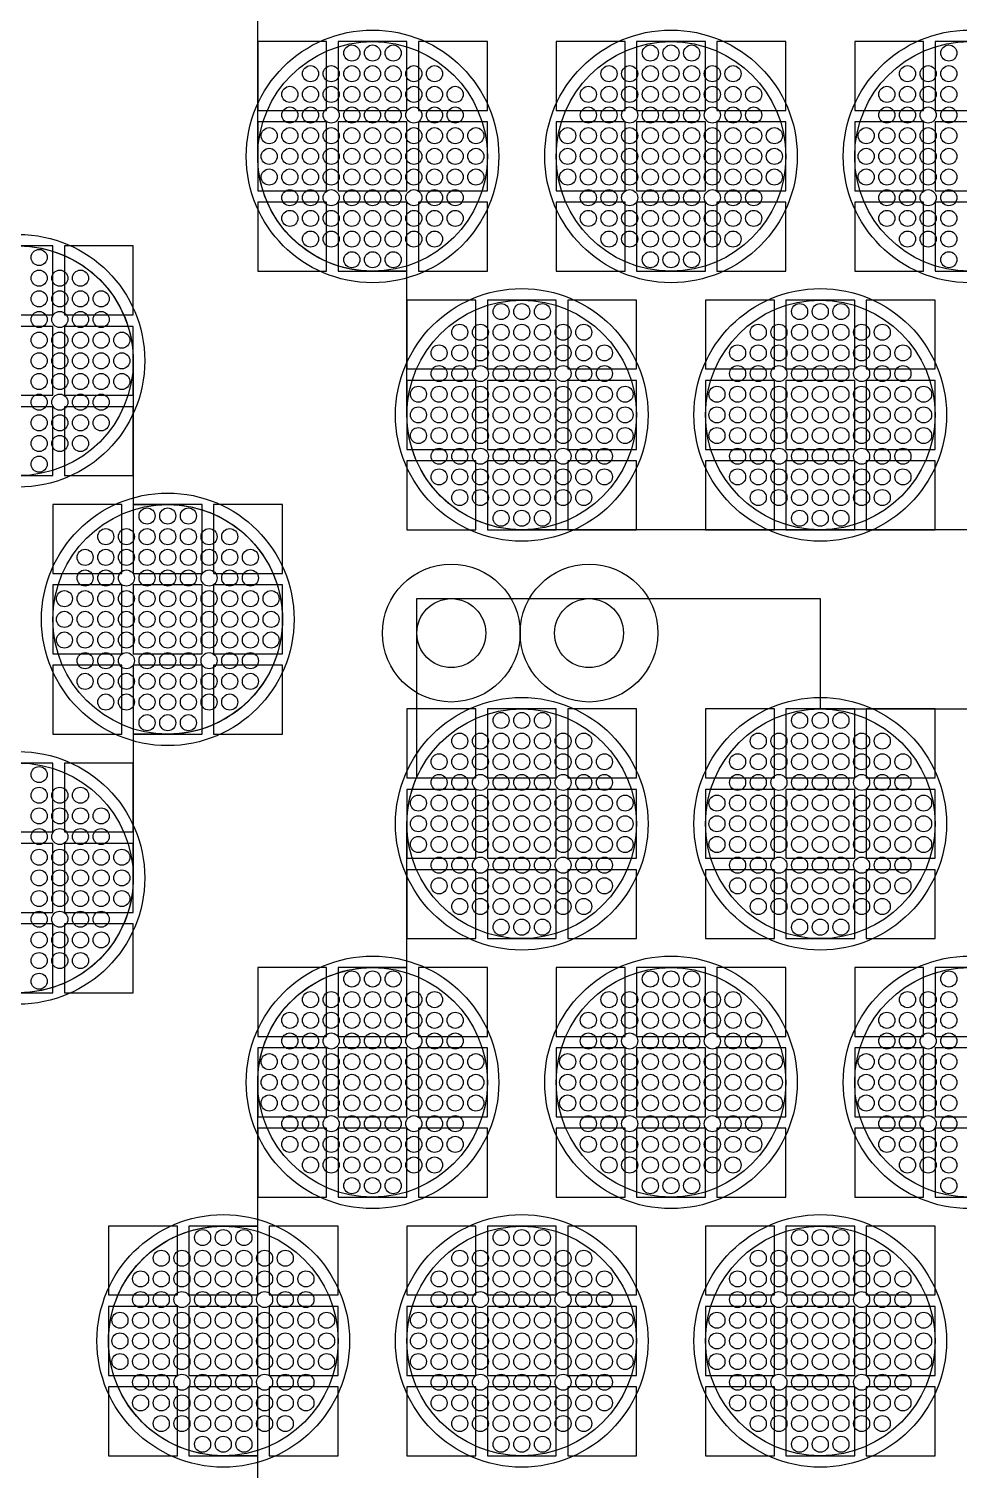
# Model space of a CAD drawing. Extents: x -49 to 54, y -38 to 38.
# Drawn here: x 21.04 to 25.09, y -30.41 to -24.13 of the extents above; entities that cross this region are included whole.
import ezdxf

# ---------------------------------------------------------------- set-up
doc = ezdxf.new("R2010")
doc.units = 0
for name, color, linetype in [('ADHESIVE_VIA_OPENINGS', 30, 'CONTINUOUS'), ('BACK_LAYER', 5, 'CONTINUOUS'), ('COND_LAYER_LOWER_ELECTRODE', 6, 'CONTINUOUS'), ('CONDUCTIVE_LAYER_BACK_LAYER', 2, 'CONTINUOUS'), ('EMITTER', 3, 'CONTINUOUS'), ('LOWER_ELECTRODE', 1, 'CONTINUOUS'), ('SUBSTRATE_VIA', 4, 'CONTINUOUS')]:
    doc.layers.add(name, color=color, linetype=linetype)

msp = doc.modelspace()

# ---------------------------------------------------------------- linework, layer by layer
at = {"layer": 'ADHESIVE_VIA_OPENINGS'}
for centre in [(22.8814, -26.7657), (23.4814, -26.7657)]:
    msp.add_circle(centre, 0.3, dxfattribs=at)
at = {"layer": 'BACK_LAYER'}
for points in [[(22.0384, -24.4898), (22.3384, -24.4898), (22.3384, -24.1898), (22.0384, -24.1898)], [(22.3884, -24.4898), (22.6884, -24.4898), (22.6884, -24.1898), (22.3884, -24.1898)], [(22.7384, -24.4898), (23.0384, -24.4898), (23.0384, -24.1898), (22.7384, -24.1898)], [(23.3384, -24.4898), (23.6384, -24.4898), (23.6384, -24.1898), (23.3384, -24.1898)], [(23.6884, -24.4898), (23.9884, -24.4898), (23.9884, -24.1898), (23.6884, -24.1898)], [(24.0384, -24.4898), (24.3384, -24.4898), (24.3384, -24.1898), (24.0384, -24.1898)], [(24.6384, -24.4898), (24.9384, -24.4898), (24.9384, -24.1898), (24.6384, -24.1898)], [(24.9884, -24.4898), (25.2884, -24.4898), (25.2884, -24.1898), (24.9884, -24.1898)], [(22.0384, -24.8398), (22.3384, -24.8398), (22.3384, -24.5398), (22.0384, -24.5398)], [(22.3884, -24.8398), (22.6884, -24.8398), (22.6884, -24.5398), (22.3884, -24.5398)], [(22.7384, -24.8398), (23.0384, -24.8398), (23.0384, -24.5398), (22.7384, -24.5398)], [(23.3384, -24.8398), (23.6384, -24.8398), (23.6384, -24.5398), (23.3384, -24.5398)], [(23.6884, -24.8398), (23.9884, -24.8398), (23.9884, -24.5398), (23.6884, -24.5398)], [(24.0384, -24.8398), (24.3384, -24.8398), (24.3384, -24.5398), (24.0384, -24.5398)], [(24.6384, -24.8398), (24.9384, -24.8398), (24.9384, -24.5398), (24.6384, -24.5398)], [(24.9884, -24.8398), (25.2884, -24.8398), (25.2884, -24.5398), (24.9884, -24.5398)], [(22.0384, -25.1898), (22.3384, -25.1898), (22.3384, -24.8898), (22.0384, -24.8898)], [(22.3884, -25.1898), (22.6884, -25.1898), (22.6884, -24.8898), (22.3884, -24.8898)], [(22.7384, -25.1898), (23.0384, -25.1898), (23.0384, -24.8898), (22.7384, -24.8898)], [(23.3384, -25.1898), (23.6384, -25.1898), (23.6384, -24.8898), (23.3384, -24.8898)], [(23.6884, -25.1898), (23.9884, -25.1898), (23.9884, -24.8898), (23.6884, -24.8898)], [(24.0384, -25.1898), (24.3384, -25.1898), (24.3384, -24.8898), (24.0384, -24.8898)], [(24.6384, -25.1898), (24.9384, -25.1898), (24.9384, -24.8898), (24.6384, -24.8898)], [(24.9884, -25.1898), (25.2884, -25.1898), (25.2884, -24.8898), (24.9884, -24.8898)], [(20.8465, -25.38), (21.1465, -25.38), (21.1465, -25.08), (20.8465, -25.08)], [(21.1965, -25.38), (21.4965, -25.38), (21.4965, -25.08), (21.1965, -25.08)], [(22.6884, -25.6156), (22.9884, -25.6156), (22.9884, -25.3156), (22.6884, -25.3156)], [(23.0384, -25.6156), (23.3384, -25.6156), (23.3384, -25.3156), (23.0384, -25.3156)], [(23.3884, -25.6156), (23.6884, -25.6156), (23.6884, -25.3156), (23.3884, -25.3156)], [(23.9884, -25.6156), (24.2884, -25.6156), (24.2884, -25.3156), (23.9884, -25.3156)], [(24.3384, -25.6156), (24.6384, -25.6156), (24.6384, -25.3156), (24.3384, -25.3156)], [(24.6884, -25.6156), (24.9884, -25.6156), (24.9884, -25.3156), (24.6884, -25.3156)], [(20.8465, -25.73), (21.1465, -25.73), (21.1465, -25.43), (20.8465, -25.43)], [(21.1965, -25.73), (21.4965, -25.73), (21.4965, -25.43), (21.1965, -25.43)], [(22.6884, -25.9656), (22.9884, -25.9656), (22.9884, -25.6656), (22.6884, -25.6656)], [(23.0384, -25.9656), (23.3384, -25.9656), (23.3384, -25.6656), (23.0384, -25.6656)], [(23.3884, -25.9656), (23.6884, -25.9656), (23.6884, -25.6656), (23.3884, -25.6656)], [(23.9884, -25.9656), (24.2884, -25.9656), (24.2884, -25.6656), (23.9884, -25.6656)], [(24.3384, -25.9656), (24.6384, -25.9656), (24.6384, -25.6656), (24.3384, -25.6656)], [(24.6884, -25.9656), (24.9884, -25.9656), (24.9884, -25.6656), (24.6884, -25.6656)], [(20.8465, -26.08), (21.1465, -26.08), (21.1465, -25.78), (20.8465, -25.78)], [(21.1965, -26.08), (21.4965, -26.08), (21.4965, -25.78), (21.1965, -25.78)], [(22.6884, -26.3156), (22.9884, -26.3156), (22.9884, -26.0156), (22.6884, -26.0156)], [(23.0384, -26.3156), (23.3384, -26.3156), (23.3384, -26.0156), (23.0384, -26.0156)], [(23.3884, -26.3156), (23.6884, -26.3156), (23.6884, -26.0156), (23.3884, -26.0156)], [(23.9884, -26.3156), (24.2884, -26.3156), (24.2884, -26.0156), (23.9884, -26.0156)], [(24.3384, -26.3156), (24.6384, -26.3156), (24.6384, -26.0156), (24.3384, -26.0156)], [(24.6884, -26.3156), (24.9884, -26.3156), (24.9884, -26.0156), (24.6884, -26.0156)], [(21.1465, -26.5058), (21.4465, -26.5058), (21.4465, -26.2058), (21.1465, -26.2058)], [(21.4965, -26.5058), (21.7965, -26.5058), (21.7965, -26.2058), (21.4965, -26.2058)], [(21.8465, -26.5058), (22.1465, -26.5058), (22.1465, -26.2058), (21.8465, -26.2058)], [(21.1465, -26.8558), (21.4465, -26.8558), (21.4465, -26.5558), (21.1465, -26.5558)], [(21.4965, -26.8558), (21.7965, -26.8558), (21.7965, -26.5558), (21.4965, -26.5558)], [(21.8465, -26.8558), (22.1465, -26.8558), (22.1465, -26.5558), (21.8465, -26.5558)], [(21.1465, -27.2058), (21.4465, -27.2058), (21.4465, -26.9058), (21.1465, -26.9058)], [(21.4965, -27.2058), (21.7965, -27.2058), (21.7965, -26.9058), (21.4965, -26.9058)], [(21.8465, -27.2058), (22.1465, -27.2058), (22.1465, -26.9058), (21.8465, -26.9058)], [(22.6884, -27.396), (22.9884, -27.396), (22.9884, -27.096), (22.6884, -27.096)], [(23.0384, -27.396), (23.3384, -27.396), (23.3384, -27.096), (23.0384, -27.096)], [(23.3884, -27.396), (23.6884, -27.396), (23.6884, -27.096), (23.3884, -27.096)], [(23.9884, -27.396), (24.2884, -27.396), (24.2884, -27.096), (23.9884, -27.096)], [(24.3384, -27.396), (24.6384, -27.396), (24.6384, -27.096), (24.3384, -27.096)], [(24.6884, -27.396), (24.9884, -27.396), (24.9884, -27.096), (24.6884, -27.096)], [(20.8465, -27.6316), (21.1465, -27.6316), (21.1465, -27.3316), (20.8465, -27.3316)], [(21.1965, -27.6316), (21.4965, -27.6316), (21.4965, -27.3316), (21.1965, -27.3316)], [(22.6884, -27.746), (22.9884, -27.746), (22.9884, -27.446), (22.6884, -27.446)], [(23.0384, -27.746), (23.3384, -27.746), (23.3384, -27.446), (23.0384, -27.446)], [(23.3884, -27.746), (23.6884, -27.746), (23.6884, -27.446), (23.3884, -27.446)], [(23.9884, -27.746), (24.2884, -27.746), (24.2884, -27.446), (23.9884, -27.446)], [(24.3384, -27.746), (24.6384, -27.746), (24.6384, -27.446), (24.3384, -27.446)], [(24.6884, -27.746), (24.9884, -27.746), (24.9884, -27.446), (24.6884, -27.446)], [(20.8465, -27.9816), (21.1465, -27.9816), (21.1465, -27.6816), (20.8465, -27.6816)], [(21.1965, -27.9816), (21.4965, -27.9816), (21.4965, -27.6816), (21.1965, -27.6816)], [(22.6884, -28.096), (22.9884, -28.096), (22.9884, -27.796), (22.6884, -27.796)], [(23.0384, -28.096), (23.3384, -28.096), (23.3384, -27.796), (23.0384, -27.796)], [(23.3884, -28.096), (23.6884, -28.096), (23.6884, -27.796), (23.3884, -27.796)], [(23.9884, -28.096), (24.2884, -28.096), (24.2884, -27.796), (23.9884, -27.796)], [(24.3384, -28.096), (24.6384, -28.096), (24.6384, -27.796), (24.3384, -27.796)], [(24.6884, -28.096), (24.9884, -28.096), (24.9884, -27.796), (24.6884, -27.796)], [(20.8465, -28.3316), (21.1465, -28.3316), (21.1465, -28.0316), (20.8465, -28.0316)], [(21.1965, -28.3316), (21.4965, -28.3316), (21.4965, -28.0316), (21.1965, -28.0316)], [(22.0384, -28.5218), (22.3384, -28.5218), (22.3384, -28.2218), (22.0384, -28.2218)], [(22.3884, -28.5218), (22.6884, -28.5218), (22.6884, -28.2218), (22.3884, -28.2218)], [(22.7384, -28.5218), (23.0384, -28.5218), (23.0384, -28.2218), (22.7384, -28.2218)], [(23.3384, -28.5218), (23.6384, -28.5218), (23.6384, -28.2218), (23.3384, -28.2218)], [(23.6884, -28.5218), (23.9884, -28.5218), (23.9884, -28.2218), (23.6884, -28.2218)], [(24.0384, -28.5218), (24.3384, -28.5218), (24.3384, -28.2218), (24.0384, -28.2218)], [(24.6384, -28.5218), (24.9384, -28.5218), (24.9384, -28.2218), (24.6384, -28.2218)], [(24.9884, -28.5218), (25.2884, -28.5218), (25.2884, -28.2218), (24.9884, -28.2218)], [(22.0384, -28.8718), (22.3384, -28.8718), (22.3384, -28.5718), (22.0384, -28.5718)], [(22.3884, -28.8718), (22.6884, -28.8718), (22.6884, -28.5718), (22.3884, -28.5718)], [(22.7384, -28.8718), (23.0384, -28.8718), (23.0384, -28.5718), (22.7384, -28.5718)], [(23.3384, -28.8718), (23.6384, -28.8718), (23.6384, -28.5718), (23.3384, -28.5718)], [(23.6884, -28.8718), (23.9884, -28.8718), (23.9884, -28.5718), (23.6884, -28.5718)], [(24.0384, -28.8718), (24.3384, -28.8718), (24.3384, -28.5718), (24.0384, -28.5718)], [(24.6384, -28.8718), (24.9384, -28.8718), (24.9384, -28.5718), (24.6384, -28.5718)], [(24.9884, -28.8718), (25.2884, -28.8718), (25.2884, -28.5718), (24.9884, -28.5718)], [(22.0384, -29.2218), (22.3384, -29.2218), (22.3384, -28.9218), (22.0384, -28.9218)], [(22.3884, -29.2218), (22.6884, -29.2218), (22.6884, -28.9218), (22.3884, -28.9218)], [(22.7384, -29.2218), (23.0384, -29.2218), (23.0384, -28.9218), (22.7384, -28.9218)], [(23.3384, -29.2218), (23.6384, -29.2218), (23.6384, -28.9218), (23.3384, -28.9218)], [(23.6884, -29.2218), (23.9884, -29.2218), (23.9884, -28.9218), (23.6884, -28.9218)], [(24.0384, -29.2218), (24.3384, -29.2218), (24.3384, -28.9218), (24.0384, -28.9218)], [(24.6384, -29.2218), (24.9384, -29.2218), (24.9384, -28.9218), (24.6384, -28.9218)], [(24.9884, -29.2218), (25.2884, -29.2218), (25.2884, -28.9218), (24.9884, -28.9218)], [(21.3884, -29.6477), (21.6884, -29.6477), (21.6884, -29.3477), (21.3884, -29.3477)], [(21.7384, -29.6477), (22.0384, -29.6477), (22.0384, -29.3477), (21.7384, -29.3477)], [(22.0884, -29.6477), (22.3884, -29.6477), (22.3884, -29.3477), (22.0884, -29.3477)], [(22.6884, -29.6477), (22.9884, -29.6477), (22.9884, -29.3477), (22.6884, -29.3477)], [(23.0384, -29.6477), (23.3384, -29.6477), (23.3384, -29.3477), (23.0384, -29.3477)], [(23.3884, -29.6477), (23.6884, -29.6477), (23.6884, -29.3477), (23.3884, -29.3477)], [(23.9884, -29.6477), (24.2884, -29.6477), (24.2884, -29.3477), (23.9884, -29.3477)], [(24.3384, -29.6477), (24.6384, -29.6477), (24.6384, -29.3477), (24.3384, -29.3477)], [(24.6884, -29.6477), (24.9884, -29.6477), (24.9884, -29.3477), (24.6884, -29.3477)], [(21.3884, -29.9977), (21.6884, -29.9977), (21.6884, -29.6977), (21.3884, -29.6977)], [(21.7384, -29.9977), (22.0384, -29.9977), (22.0384, -29.6977), (21.7384, -29.6977)], [(22.0884, -29.9977), (22.3884, -29.9977), (22.3884, -29.6977), (22.0884, -29.6977)], [(22.6884, -29.9977), (22.9884, -29.9977), (22.9884, -29.6977), (22.6884, -29.6977)], [(23.0384, -29.9977), (23.3384, -29.9977), (23.3384, -29.6977), (23.0384, -29.6977)], [(23.3884, -29.9977), (23.6884, -29.9977), (23.6884, -29.6977), (23.3884, -29.6977)], [(23.9884, -29.9977), (24.2884, -29.9977), (24.2884, -29.6977), (23.9884, -29.6977)], [(24.3384, -29.9977), (24.6384, -29.9977), (24.6384, -29.6977), (24.3384, -29.6977)], [(24.6884, -29.9977), (24.9884, -29.9977), (24.9884, -29.6977), (24.6884, -29.6977)], [(21.3884, -30.3477), (21.6884, -30.3477), (21.6884, -30.0477), (21.3884, -30.0477)], [(21.7384, -30.3477), (22.0384, -30.3477), (22.0384, -30.0477), (21.7384, -30.0477)], [(22.0884, -30.3477), (22.3884, -30.3477), (22.3884, -30.0477), (22.0884, -30.0477)], [(22.6884, -30.3477), (22.9884, -30.3477), (22.9884, -30.0477), (22.6884, -30.0477)], [(23.0384, -30.3477), (23.3384, -30.3477), (23.3384, -30.0477), (23.0384, -30.0477)], [(23.3884, -30.3477), (23.6884, -30.3477), (23.6884, -30.0477), (23.3884, -30.0477)], [(23.9884, -30.3477), (24.2884, -30.3477), (24.2884, -30.0477), (23.9884, -30.0477)], [(24.3384, -30.3477), (24.6384, -30.3477), (24.6384, -30.0477), (24.3384, -30.0477)], [(24.6884, -30.3477), (24.9884, -30.3477), (24.9884, -30.0477), (24.6884, -30.0477)]]:
    msp.add_lwpolyline(points, close=True, dxfattribs=at)
at = {"layer": 'COND_LAYER_LOWER_ELECTRODE'}
for centre in [(22.5384, -24.6898), (23.8384, -24.6898), (25.1384, -24.6898), (20.9965, -25.58), (23.1884, -25.8156), (24.4884, -25.8156), (21.6465, -26.7058), (23.1884, -27.596), (24.4884, -27.596), (20.9965, -27.8316), (22.5384, -28.7218), (23.8384, -28.7218), (25.1384, -28.7218), (21.8884, -29.8477), (23.1884, -29.8477), (24.4884, -29.8477)]:
    msp.add_circle(centre, 0.55, dxfattribs=at)
at = {"layer": 'CONDUCTIVE_LAYER_BACK_LAYER'}
for points in [[(25.7983, -26.3155), (23.1784, -26.3155), (23.1586, -26.3147), (23.1387, -26.3131), (23.119, -26.3108), (23.0994, -26.3076), (23.0799, -26.3037), (23.0606, -26.299), (23.0414, -26.2935), (23.0226, -26.2873), (23.0039, -26.2803), (22.9856, -26.2726), (22.9676, -26.2642), (22.9499, -26.2551), (22.9326, -26.2453), (22.9158, -26.2348), (22.8993, -26.2236), (22.8833, -26.2118), (22.8678, -26.1993), (22.8528, -26.1863), (22.8383, -26.1727), (22.8244, -26.1585), (22.8111, -26.1437), (22.7983, -26.1285), (22.7862, -26.1127), (22.7747, -26.0965), (22.7639, -26.0798), (22.7537, -26.0627), (22.7442, -26.0453), (22.7354, -26.0274), (22.7274, -26.0092), (22.72, -25.9908), (22.7135, -25.972), (22.7076, -25.953), (22.7025, -25.9338), (22.6982, -25.9144), (22.6947, -25.8948), (22.6919, -25.8751), (22.6899, -25.8553), (22.6888, -25.8355), (22.6884, -25.8156), (22.6884, -25.1897), (22.5284, -25.1897), (22.5086, -25.1889), (22.4887, -25.1873), (22.469, -25.1849), (22.4494, -25.1818), (22.4299, -25.1779), (22.4106, -25.1732), (22.3914, -25.1677), (22.3726, -25.1615), (22.3539, -25.1545), (22.3356, -25.1468), (22.3176, -25.1384), (22.2999, -25.1293), (22.2826, -25.1194), (22.2658, -25.1089), (22.2493, -25.0978), (22.2333, -25.0859), (22.2178, -25.0735), (22.2028, -25.0605), (22.1883, -25.0468), (22.1744, -25.0326), (22.1611, -25.0179), (22.1483, -25.0026), (22.1362, -24.9869), (22.1247, -24.9706), (22.1139, -24.954), (22.1037, -24.9369), (22.0942, -24.9194), (22.0854, -24.9016), (22.0774, -24.8834), (22.07, -24.8649), (22.0635, -24.8462), (22.0576, -24.8272), (22.0525, -24.8079), (22.0482, -24.7885), (22.0447, -24.769), (22.0419, -24.7493), (22.0399, -24.7295), (22.0388, -24.7096), (22.0384, -24.6898), (22.0384, -24.0638)], [(21.0263, -25.0809), (21.0461, -25.0824), (21.0659, -25.0848), (21.0855, -25.0879), (21.105, -25.0919), (21.1243, -25.0966), (21.1434, -25.102), (21.1623, -25.1083), (21.1809, -25.1152), (21.1993, -25.1229), (21.2173, -25.1313), (21.2349, -25.1405), (21.2522, -25.1503), (21.2691, -25.1608), (21.2856, -25.172), (21.3015, -25.1838), (21.3171, -25.1962), (21.3321, -25.2093), (21.3465, -25.2229), (21.3604, -25.2371), (21.3738, -25.2519), (21.3865, -25.2671), (21.3987, -25.2829), (21.4102, -25.2991), (21.421, -25.3158), (21.4312, -25.3328), (21.4406, -25.3503), (21.4494, -25.3682), (21.4575, -25.3863), (21.4648, -25.4048), (21.4714, -25.4236), (21.4773, -25.4426), (21.4823, -25.4618), (21.4867, -25.4812), (21.4902, -25.5008), (21.493, -25.5205), (21.4949, -25.5402), (21.4961, -25.5601), (21.4965, -25.58), (21.4965, -26.2059), (21.6564, -26.2059), (21.6763, -26.2067), (21.6961, -26.2083), (21.7159, -26.2106), (21.7355, -26.2138), (21.755, -26.2177), (21.7743, -26.2224), (21.7934, -26.2279), (21.8123, -26.2341), (21.8309, -26.2411), (21.8493, -26.2488), (21.8673, -26.2572), (21.8849, -26.2663), (21.9022, -26.2761), (21.9191, -26.2866), (21.9356, -26.2978), (21.9515, -26.3096), (21.9671, -26.3221), (21.9821, -26.3351), (21.9965, -26.3487), (22.0104, -26.3629), (22.0238, -26.3777), (22.0365, -26.3929), (22.0487, -26.4087), (22.0602, -26.4249), (22.071, -26.4416), (22.0812, -26.4587), (22.0906, -26.4761), (22.0994, -26.494), (22.1075, -26.5122), (22.1148, -26.5306), (22.1214, -26.5494), (22.1273, -26.5684), (22.1323, -26.5876), (22.1367, -26.607), (22.1402, -26.6266), (22.143, -26.6463), (22.1449, -26.6661), (22.1461, -26.6859), (22.1465, -26.7058), (22.1461, -26.7257), (22.1449, -26.7455), (22.143, -26.7653), (22.1402, -26.785), (22.1367, -26.8046), (22.1323, -26.824), (22.1273, -26.8432), (22.1214, -26.8622), (22.1148, -26.881), (22.1075, -26.8994), (22.0994, -26.9176), (22.0906, -26.9354), (22.0812, -26.9529), (22.071, -26.97), (22.0602, -26.9867), (22.0487, -27.0029), (22.0365, -27.0187), (22.0238, -27.0339), (22.0104, -27.0486), (21.9965, -27.0628), (21.9821, -27.0765), (21.9671, -27.0895), (21.9515, -27.102), (21.9356, -27.1138), (21.9191, -27.125), (21.9022, -27.1355), (21.8849, -27.1453), (21.8673, -27.1544), (21.8493, -27.1628), (21.8309, -27.1705), (21.8123, -27.1775), (21.7934, -27.1837), (21.7743, -27.1892), (21.755, -27.1939), (21.7355, -27.1978), (21.7159, -27.201), (21.6961, -27.2033), (21.6763, -27.2049), (21.6564, -27.2057), (21.4965, -27.2057), (21.4965, -27.8316), (21.4961, -27.8515), (21.4949, -27.8714), (21.493, -27.8911), (21.4902, -27.9108), (21.4867, -27.9304), (21.4823, -27.9498), (21.4773, -27.969), (21.4714, -27.988), (21.4648, -28.0068), (21.4575, -28.0253), (21.4494, -28.0434), (21.4406, -28.0613), (21.4312, -28.0788), (21.421, -28.0958), (21.4102, -28.1125), (21.3987, -28.1287), (21.3865, -28.1445), (21.3738, -28.1597), (21.3604, -28.1745), (21.3465, -28.1887), (21.3321, -28.2023), (21.3171, -28.2154), (21.3015, -28.2278), (21.2856, -28.2396), (21.2691, -28.2508), (21.2522, -28.2613), (21.2349, -28.2711), (21.2173, -28.2802), (21.1993, -28.2887), (21.1809, -28.2964), (21.1623, -28.3033), (21.1434, -28.3096), (21.1243, -28.315), (21.105, -28.3197), (21.0855, -28.3236), (21.0659, -28.3268), (21.0461, -28.3292), (21.0263, -28.3307)], [(22.0384, -30.9735), (22.0384, -30.3476), (21.8784, -30.3476), (21.8586, -30.3468), (21.8387, -30.3452), (21.819, -30.3428), (21.7994, -30.3397), (21.7799, -30.3357), (21.7606, -30.331), (21.7414, -30.3256), (21.7226, -30.3194), (21.7039, -30.3124), (21.6856, -30.3047), (21.6676, -30.2963), (21.6499, -30.2871), (21.6326, -30.2773), (21.6158, -30.2668), (21.5993, -30.2556), (21.5833, -30.2438), (21.5678, -30.2314), (21.5528, -30.2183), (21.5383, -30.2047), (21.5244, -30.1905), (21.5111, -30.1758), (21.4983, -30.1605), (21.4862, -30.1448), (21.4747, -30.1285), (21.4639, -30.1119), (21.4537, -30.0948), (21.4442, -30.0773), (21.4354, -30.0595), (21.4274, -30.0413), (21.42, -30.0228), (21.4135, -30.0041), (21.4076, -29.985), (21.4025, -29.9658), (21.3982, -29.9464), (21.3947, -29.9269), (21.3919, -29.9072), (21.3899, -29.8874), (21.3888, -29.8675), (21.3884, -29.8477), (21.3888, -29.8278), (21.3899, -29.8079), (21.3919, -29.7881), (21.3947, -29.7685), (21.3982, -29.7489), (21.4025, -29.7295), (21.4076, -29.7103), (21.4135, -29.6913), (21.42, -29.6725), (21.4274, -29.654), (21.4354, -29.6358), (21.4442, -29.618), (21.4537, -29.6005), (21.4639, -29.5834), (21.4747, -29.5668), (21.4862, -29.5506), (21.4983, -29.5348), (21.5111, -29.5195), (21.5244, -29.5048), (21.5383, -29.4906), (21.5528, -29.477), (21.5678, -29.4639), (21.5833, -29.4515), (21.5993, -29.4397), (21.6158, -29.4285), (21.6326, -29.418), (21.6499, -29.4082), (21.6676, -29.399), (21.6856, -29.3906), (21.7039, -29.3829), (21.7226, -29.3759), (21.7414, -29.3697), (21.7606, -29.3643), (21.7799, -29.3596), (21.7994, -29.3556), (21.819, -29.3525), (21.8387, -29.3501), (21.8586, -29.3485), (21.8784, -29.3478), (22.0384, -29.3478), (22.0384, -28.7218), (22.0388, -28.7019), (22.0399, -28.6821), (22.0419, -28.6623), (22.0447, -28.6426), (22.0482, -28.6231), (22.0525, -28.6036), (22.0576, -28.5844), (22.0635, -28.5654), (22.07, -28.5467), (22.0774, -28.5282), (22.0854, -28.51), (22.0942, -28.4922), (22.1037, -28.4747), (22.1139, -28.4576), (22.1247, -28.4409), (22.1362, -28.4247), (22.1483, -28.409), (22.1611, -28.3937), (22.1744, -28.379), (22.1883, -28.3648), (22.2028, -28.3511), (22.2178, -28.3381), (22.2333, -28.3257), (22.2493, -28.3138), (22.2658, -28.3027), (22.2826, -28.2922), (22.2999, -28.2823), (22.3176, -28.2732), (22.3356, -28.2648), (22.3539, -28.2571), (22.3726, -28.2501), (22.3914, -28.2439), (22.4106, -28.2384), (22.4299, -28.2337), (22.4494, -28.2298), (22.469, -28.2267), (22.4887, -28.2243), (22.5086, -28.2227), (22.5284, -28.2219), (22.6884, -28.2219), (22.6884, -27.596), (22.6888, -27.5761), (22.6899, -27.5563), (22.6919, -27.5365), (22.6947, -27.5168), (22.6982, -27.4972), (22.7025, -27.4778), (22.7076, -27.4586), (22.7135, -27.4396), (22.72, -27.4208), (22.7274, -27.4024), (22.7314, -27.3932), (22.7314, -26.6157), (24.4884, -26.6157), (24.4884, -27.0961), (25.7983, -27.0961)]]:
    msp.add_lwpolyline(points, dxfattribs=at)
at = {"layer": 'EMITTER'}
for centre in [(22.5384, -24.6898), (23.8384, -24.6898), (25.1384, -24.6898), (20.9965, -25.58), (23.1884, -25.8156), (24.4884, -25.8156), (21.6465, -26.7058), (23.1884, -27.596), (24.4884, -27.596), (20.9965, -27.8316), (22.5384, -28.7218), (23.8384, -28.7218), (25.1384, -28.7218), (21.8884, -29.8477), (23.1884, -29.8477), (24.4884, -29.8477)]:
    msp.add_circle(centre, 0.5, dxfattribs=at)
at = {"layer": 'LOWER_ELECTRODE'}
for centre in [(22.4484, -24.2398), (22.5384, -24.2398), (22.6284, -24.2398), (23.7484, -24.2398), (23.8384, -24.2398), (23.9284, -24.2398), (25.0484, -24.2398), (22.2684, -24.3298), (22.3584, -24.3298), (22.4484, -24.3298), (22.5384, -24.3298), (22.6284, -24.3298), (22.7184, -24.3298), (22.8084, -24.3298), (23.5684, -24.3298), (23.6584, -24.3298), (23.7484, -24.3298), (23.8384, -24.3298), (23.9284, -24.3298), (24.0184, -24.3298), (24.1084, -24.3298), (24.8684, -24.3298), (24.9584, -24.3298), (25.0484, -24.3298), (22.1784, -24.4198), (22.2684, -24.4198), (22.3584, -24.4198), (22.4484, -24.4198), (22.5384, -24.4198), (22.6284, -24.4198), (22.7184, -24.4198), (22.8084, -24.4198), (22.8984, -24.4198), (23.4784, -24.4198), (23.5684, -24.4198), (23.6584, -24.4198), (23.7484, -24.4198), (23.8384, -24.4198), (23.9284, -24.4198), (24.0184, -24.4198), (24.1084, -24.4198), (24.1984, -24.4198), (24.7784, -24.4198), (24.8684, -24.4198), (24.9584, -24.4198), (25.0484, -24.4198), (22.1784, -24.5098), (22.2684, -24.5098), (22.3584, -24.5098), (22.4484, -24.5098), (22.5384, -24.5098), (22.6284, -24.5098), (22.7184, -24.5098), (22.8084, -24.5098), (22.8984, -24.5098), (23.4784, -24.5098), (23.5684, -24.5098), (23.6584, -24.5098), (23.7484, -24.5098), (23.8384, -24.5098), (23.9284, -24.5098), (24.0184, -24.5098), (24.1084, -24.5098), (24.1984, -24.5098), (24.7784, -24.5098), (24.8684, -24.5098), (24.9584, -24.5098), (25.0484, -24.5098), (22.0884, -24.5998), (22.1784, -24.5998), (22.2684, -24.5998), (22.3584, -24.5998), (22.4484, -24.5998), (22.5384, -24.5998), (22.6284, -24.5998), (22.7184, -24.5998), (22.8084, -24.5998), (22.8984, -24.5998), (22.9884, -24.5998), (23.3884, -24.5998), (23.4784, -24.5998), (23.5684, -24.5998), (23.6584, -24.5998), (23.7484, -24.5998), (23.8384, -24.5998), (23.9284, -24.5998), (24.0184, -24.5998), (24.1084, -24.5998), (24.1984, -24.5998), (24.2884, -24.5998), (24.6884, -24.5998), (24.7784, -24.5998), (24.8684, -24.5998), (24.9584, -24.5998), (25.0484, -24.5998), (22.0884, -24.6898), (22.1784, -24.6898), (22.2684, -24.6898), (22.3584, -24.6898), (22.4484, -24.6898), (22.5384, -24.6898), (22.6284, -24.6898), (22.7184, -24.6898), (22.8084, -24.6898), (22.8984, -24.6898), (22.9884, -24.6898), (23.3884, -24.6898), (23.4784, -24.6898), (23.5684, -24.6898), (23.6584, -24.6898), (23.7484, -24.6898), (23.8384, -24.6898), (23.9284, -24.6898), (24.0184, -24.6898), (24.1084, -24.6898), (24.1984, -24.6898), (24.2884, -24.6898), (24.6884, -24.6898), (24.7784, -24.6898), (24.8684, -24.6898), (24.9584, -24.6898), (25.0484, -24.6898), (22.0884, -24.7798), (22.1784, -24.7798), (22.2684, -24.7798), (22.3584, -24.7798), (22.4484, -24.7798), (22.5384, -24.7798), (22.6284, -24.7798), (22.7184, -24.7798), (22.8084, -24.7798), (22.8984, -24.7798), (22.9884, -24.7798), (23.3884, -24.7798), (23.4784, -24.7798), (23.5684, -24.7798), (23.6584, -24.7798), (23.7484, -24.7798), (23.8384, -24.7798), (23.9284, -24.7798), (24.0184, -24.7798), (24.1084, -24.7798), (24.1984, -24.7798), (24.2884, -24.7798), (24.6884, -24.7798), (24.7784, -24.7798), (24.8684, -24.7798), (24.9584, -24.7798), (25.0484, -24.7798), (22.1784, -24.8698), (22.2684, -24.8698), (22.3584, -24.8698), (22.4484, -24.8698), (22.5384, -24.8698), (22.6284, -24.8698), (22.7184, -24.8698), (22.8084, -24.8698), (22.8984, -24.8698), (23.4784, -24.8698), (23.5684, -24.8698), (23.6584, -24.8698), (23.7484, -24.8698), (23.8384, -24.8698), (23.9284, -24.8698), (24.0184, -24.8698), (24.1084, -24.8698), (24.1984, -24.8698), (24.7784, -24.8698), (24.8684, -24.8698), (24.9584, -24.8698), (25.0484, -24.8698), (22.1784, -24.9598), (22.2684, -24.9598), (22.3584, -24.9598), (22.4484, -24.9598), (22.5384, -24.9598), (22.6284, -24.9598), (22.7184, -24.9598), (22.8084, -24.9598), (22.8984, -24.9598), (23.4784, -24.9598), (23.5684, -24.9598), (23.6584, -24.9598), (23.7484, -24.9598), (23.8384, -24.9598), (23.9284, -24.9598), (24.0184, -24.9598), (24.1084, -24.9598), (24.1984, -24.9598), (24.7784, -24.9598), (24.8684, -24.9598), (24.9584, -24.9598), (25.0484, -24.9598), (22.2684, -25.0498), (22.3584, -25.0498), (22.4484, -25.0498), (22.5384, -25.0498), (22.6284, -25.0498), (22.7184, -25.0498), (22.8084, -25.0498), (23.5684, -25.0498), (23.6584, -25.0498), (23.7484, -25.0498), (23.8384, -25.0498), (23.9284, -25.0498), (24.0184, -25.0498), (24.1084, -25.0498), (24.8684, -25.0498), (24.9584, -25.0498), (25.0484, -25.0498), (21.0865, -25.13), (22.4484, -25.1398), (22.5384, -25.1398), (22.6284, -25.1398), (23.7484, -25.1398), (23.8384, -25.1398), (23.9284, -25.1398), (25.0484, -25.1398), (21.0865, -25.22), (21.1765, -25.22), (21.2665, -25.22), (21.0865, -25.31), (21.1765, -25.31), (21.2665, -25.31), (21.3565, -25.31), (23.0984, -25.3656), (23.1884, -25.3656), (23.2784, -25.3656), (24.3984, -25.3656), (24.4884, -25.3656), (24.5784, -25.3656), (21.0865, -25.4), (21.1765, -25.4), (21.2665, -25.4), (21.3565, -25.4), (21.0865, -25.49), (21.1765, -25.49), (21.2665, -25.49), (21.3565, -25.49), (21.4465, -25.49), (22.9184, -25.4556), (23.0084, -25.4556), (23.0984, -25.4556), (23.1884, -25.4556), (23.2784, -25.4556), (23.3684, -25.4556), (23.4584, -25.4556), (24.2184, -25.4556), (24.3084, -25.4556), (24.3984, -25.4556), (24.4884, -25.4556), (24.5784, -25.4556), (24.6684, -25.4556), (24.7584, -25.4556), (22.8284, -25.5456), (22.9184, -25.5456), (23.0084, -25.5456), (23.0984, -25.5456), (23.1884, -25.5456), (23.2784, -25.5456), (23.3684, -25.5456), (23.4584, -25.5456), (23.5484, -25.5456), (24.1284, -25.5456), (24.2184, -25.5456), (24.3084, -25.5456), (24.3984, -25.5456), (24.4884, -25.5456), (24.5784, -25.5456), (24.6684, -25.5456), (24.7584, -25.5456), (24.8484, -25.5456), (21.0865, -25.58), (21.1765, -25.58), (21.2665, -25.58), (21.3565, -25.58), (21.4465, -25.58), (22.8284, -25.6356), (22.9184, -25.6356), (23.0084, -25.6356), (23.0984, -25.6356), (23.1884, -25.6356), (23.2784, -25.6356), (23.3684, -25.6356), (23.4584, -25.6356), (23.5484, -25.6356), (24.1284, -25.6356), (24.2184, -25.6356), (24.3084, -25.6356), (24.3984, -25.6356), (24.4884, -25.6356), (24.5784, -25.6356), (24.6684, -25.6356), (24.7584, -25.6356), (24.8484, -25.6356), (21.0865, -25.67), (21.1765, -25.67), (21.2665, -25.67), (21.3565, -25.67), (21.4465, -25.67), (21.0865, -25.76), (21.1765, -25.76), (21.2665, -25.76), (21.3565, -25.76), (22.7384, -25.7256), (22.8284, -25.7256), (22.9184, -25.7256), (23.0084, -25.7256), (23.0984, -25.7256), (23.1884, -25.7256), (23.2784, -25.7256), (23.3684, -25.7256), (23.4584, -25.7256), (23.5484, -25.7256), (23.6384, -25.7256), (24.0384, -25.7256), (24.1284, -25.7256), (24.2184, -25.7256), (24.3084, -25.7256), (24.3984, -25.7256), (24.4884, -25.7256), (24.5784, -25.7256), (24.6684, -25.7256), (24.7584, -25.7256), (24.8484, -25.7256), (24.9384, -25.7256), (22.7384, -25.8156), (22.8284, -25.8156), (22.9184, -25.8156), (23.0084, -25.8156), (23.0984, -25.8156), (23.1884, -25.8156), (23.2784, -25.8156), (23.3684, -25.8156), (23.4584, -25.8156), (23.5484, -25.8156), (23.6384, -25.8156), (24.0384, -25.8156), (24.1284, -25.8156), (24.2184, -25.8156), (24.3084, -25.8156), (24.3984, -25.8156), (24.4884, -25.8156), (24.5784, -25.8156), (24.6684, -25.8156), (24.7584, -25.8156), (24.8484, -25.8156), (24.9384, -25.8156), (21.0865, -25.85), (21.1765, -25.85), (21.2665, -25.85), (21.3565, -25.85), (21.0865, -25.94), (21.1765, -25.94), (21.2665, -25.94), (22.7384, -25.9056), (22.8284, -25.9056), (22.9184, -25.9056), (23.0084, -25.9056), (23.0984, -25.9056), (23.1884, -25.9056), (23.2784, -25.9056), (23.3684, -25.9056), (23.4584, -25.9056), (23.5484, -25.9056), (23.6384, -25.9056), (24.0384, -25.9056), (24.1284, -25.9056), (24.2184, -25.9056), (24.3084, -25.9056), (24.3984, -25.9056), (24.4884, -25.9056), (24.5784, -25.9056), (24.6684, -25.9056), (24.7584, -25.9056), (24.8484, -25.9056), (24.9384, -25.9056), (22.8284, -25.9956), (22.9184, -25.9956), (23.0084, -25.9956), (23.0984, -25.9956), (23.1884, -25.9956), (23.2784, -25.9956), (23.3684, -25.9956), (23.4584, -25.9956), (23.5484, -25.9956), (24.1284, -25.9956), (24.2184, -25.9956), (24.3084, -25.9956), (24.3984, -25.9956), (24.4884, -25.9956), (24.5784, -25.9956), (24.6684, -25.9956), (24.7584, -25.9956), (24.8484, -25.9956), (21.0865, -26.03), (22.8284, -26.0856), (22.9184, -26.0856), (23.0084, -26.0856), (23.0984, -26.0856), (23.1884, -26.0856), (23.2784, -26.0856), (23.3684, -26.0856), (23.4584, -26.0856), (23.5484, -26.0856), (24.1284, -26.0856), (24.2184, -26.0856), (24.3084, -26.0856), (24.3984, -26.0856), (24.4884, -26.0856), (24.5784, -26.0856), (24.6684, -26.0856), (24.7584, -26.0856), (24.8484, -26.0856), (22.9184, -26.1756), (23.0084, -26.1756), (23.0984, -26.1756), (23.1884, -26.1756), (23.2784, -26.1756), (23.3684, -26.1756), (23.4584, -26.1756), (24.2184, -26.1756), (24.3084, -26.1756), (24.3984, -26.1756), (24.4884, -26.1756), (24.5784, -26.1756), (24.6684, -26.1756), (24.7584, -26.1756), (21.5565, -26.2558), (21.6465, -26.2558), (21.7365, -26.2558), (23.0984, -26.2656), (23.1884, -26.2656), (23.2784, -26.2656), (24.3984, -26.2656), (24.4884, -26.2656), (24.5784, -26.2656), (21.3765, -26.3458), (21.4665, -26.3458), (21.5565, -26.3458), (21.6465, -26.3458), (21.7365, -26.3458), (21.8265, -26.3458), (21.9165, -26.3458), (21.2865, -26.4358), (21.3765, -26.4358), (21.4665, -26.4358), (21.5565, -26.4358), (21.6465, -26.4358), (21.7365, -26.4358), (21.8265, -26.4358), (21.9165, -26.4358), (22.0065, -26.4358), (21.2865, -26.5258), (21.3765, -26.5258), (21.4665, -26.5258), (21.5565, -26.5258), (21.6465, -26.5258), (21.7365, -26.5258), (21.8265, -26.5258), (21.9165, -26.5258), (22.0065, -26.5258), (21.1965, -26.6158), (21.2865, -26.6158), (21.3765, -26.6158), (21.4665, -26.6158), (21.5565, -26.6158), (21.6465, -26.6158), (21.7365, -26.6158), (21.8265, -26.6158), (21.9165, -26.6158), (22.0065, -26.6158), (22.0965, -26.6158), (21.1965, -26.7058), (21.2865, -26.7058), (21.3765, -26.7058), (21.4665, -26.7058), (21.5565, -26.7058), (21.6465, -26.7058), (21.7365, -26.7058), (21.8265, -26.7058), (21.9165, -26.7058), (22.0065, -26.7058), (22.0965, -26.7058), (21.1965, -26.7958), (21.2865, -26.7958), (21.3765, -26.7958), (21.4665, -26.7958), (21.5565, -26.7958), (21.6465, -26.7958), (21.7365, -26.7958), (21.8265, -26.7958), (21.9165, -26.7958), (22.0065, -26.7958), (22.0965, -26.7958), (21.2865, -26.8858), (21.3765, -26.8858), (21.4665, -26.8858), (21.5565, -26.8858), (21.6465, -26.8858), (21.7365, -26.8858), (21.8265, -26.8858), (21.9165, -26.8858), (22.0065, -26.8858), (21.2865, -26.9758), (21.3765, -26.9758), (21.4665, -26.9758), (21.5565, -26.9758), (21.6465, -26.9758), (21.7365, -26.9758), (21.8265, -26.9758), (21.9165, -26.9758), (22.0065, -26.9758), (21.3765, -27.0658), (21.4665, -27.0658), (21.5565, -27.0658), (21.6465, -27.0658), (21.7365, -27.0658), (21.8265, -27.0658), (21.9165, -27.0658), (23.0984, -27.146), (23.1884, -27.146), (23.2784, -27.146), (24.3984, -27.146), (24.4884, -27.146), (24.5784, -27.146), (21.5565, -27.1558), (21.6465, -27.1558), (21.7365, -27.1558), (22.9184, -27.236), (23.0084, -27.236), (23.0984, -27.236), (23.1884, -27.236), (23.2784, -27.236), (23.3684, -27.236), (23.4584, -27.236), (24.2184, -27.236), (24.3084, -27.236), (24.3984, -27.236), (24.4884, -27.236), (24.5784, -27.236), (24.6684, -27.236), (24.7584, -27.236), (22.8284, -27.326), (22.9184, -27.326), (23.0084, -27.326), (23.0984, -27.326), (23.1884, -27.326), (23.2784, -27.326), (23.3684, -27.326), (23.4584, -27.326), (23.5484, -27.326), (24.1284, -27.326), (24.2184, -27.326), (24.3084, -27.326), (24.3984, -27.326), (24.4884, -27.326), (24.5784, -27.326), (24.6684, -27.326), (24.7584, -27.326), (24.8484, -27.326), (21.0865, -27.3816), (22.8284, -27.416), (22.9184, -27.416), (23.0084, -27.416), (23.0984, -27.416), (23.1884, -27.416), (23.2784, -27.416), (23.3684, -27.416), (23.4584, -27.416), (23.5484, -27.416), (24.1284, -27.416), (24.2184, -27.416), (24.3084, -27.416), (24.3984, -27.416), (24.4884, -27.416), (24.5784, -27.416), (24.6684, -27.416), (24.7584, -27.416), (24.8484, -27.416), (21.0865, -27.4716), (21.1765, -27.4716), (21.2665, -27.4716), (22.7384, -27.506), (22.8284, -27.506), (22.9184, -27.506), (23.0084, -27.506), (23.0984, -27.506), (23.1884, -27.506), (23.2784, -27.506), (23.3684, -27.506), (23.4584, -27.506), (23.5484, -27.506), (23.6384, -27.506), (24.0384, -27.506), (24.1284, -27.506), (24.2184, -27.506), (24.3084, -27.506), (24.3984, -27.506), (24.4884, -27.506), (24.5784, -27.506), (24.6684, -27.506), (24.7584, -27.506), (24.8484, -27.506), (24.9384, -27.506), (21.0865, -27.5616), (21.1765, -27.5616), (21.2665, -27.5616), (21.3565, -27.5616), (22.7384, -27.596), (22.8284, -27.596), (22.9184, -27.596), (23.0084, -27.596), (23.0984, -27.596), (23.1884, -27.596), (23.2784, -27.596), (23.3684, -27.596), (23.4584, -27.596), (23.5484, -27.596), (23.6384, -27.596), (24.0384, -27.596), (24.1284, -27.596), (24.2184, -27.596), (24.3084, -27.596), (24.3984, -27.596), (24.4884, -27.596), (24.5784, -27.596), (24.6684, -27.596), (24.7584, -27.596), (24.8484, -27.596), (24.9384, -27.596), (21.0865, -27.6516), (21.1765, -27.6516), (21.2665, -27.6516), (21.3565, -27.6516), (22.7384, -27.686), (22.8284, -27.686), (22.9184, -27.686), (23.0084, -27.686), (23.0984, -27.686), (23.1884, -27.686), (23.2784, -27.686), (23.3684, -27.686), (23.4584, -27.686), (23.5484, -27.686), (23.6384, -27.686), (24.0384, -27.686), (24.1284, -27.686), (24.2184, -27.686), (24.3084, -27.686), (24.3984, -27.686), (24.4884, -27.686), (24.5784, -27.686), (24.6684, -27.686), (24.7584, -27.686), (24.8484, -27.686), (24.9384, -27.686), (21.0865, -27.7416), (21.1765, -27.7416), (21.2665, -27.7416), (21.3565, -27.7416), (21.4465, -27.7416), (21.0865, -27.8316), (21.1765, -27.8316), (21.2665, -27.8316), (21.3565, -27.8316), (21.4465, -27.8316), (22.8284, -27.776), (22.9184, -27.776), (23.0084, -27.776), (23.0984, -27.776), (23.1884, -27.776), (23.2784, -27.776), (23.3684, -27.776), (23.4584, -27.776), (23.5484, -27.776), (24.1284, -27.776), (24.2184, -27.776), (24.3084, -27.776), (24.3984, -27.776), (24.4884, -27.776), (24.5784, -27.776), (24.6684, -27.776), (24.7584, -27.776), (24.8484, -27.776), (22.8284, -27.866), (22.9184, -27.866), (23.0084, -27.866), (23.0984, -27.866), (23.1884, -27.866), (23.2784, -27.866), (23.3684, -27.866), (23.4584, -27.866), (23.5484, -27.866), (24.1284, -27.866), (24.2184, -27.866), (24.3084, -27.866), (24.3984, -27.866), (24.4884, -27.866), (24.5784, -27.866), (24.6684, -27.866), (24.7584, -27.866), (24.8484, -27.866), (21.0865, -27.9216), (21.1765, -27.9216), (21.2665, -27.9216), (21.3565, -27.9216), (21.4465, -27.9216), (22.9184, -27.956), (23.0084, -27.956), (23.0984, -27.956), (23.1884, -27.956), (23.2784, -27.956), (23.3684, -27.956), (23.4584, -27.956), (24.2184, -27.956), (24.3084, -27.956), (24.3984, -27.956), (24.4884, -27.956), (24.5784, -27.956), (24.6684, -27.956), (24.7584, -27.956), (21.0865, -28.0116), (21.1765, -28.0116), (21.2665, -28.0116), (21.3565, -28.0116), (23.0984, -28.046), (23.1884, -28.046), (23.2784, -28.046), (24.3984, -28.046), (24.4884, -28.046), (24.5784, -28.046), (21.0865, -28.1016), (21.1765, -28.1016), (21.2665, -28.1016), (21.3565, -28.1016), (21.0865, -28.1916), (21.1765, -28.1916), (21.2665, -28.1916), (22.4484, -28.2718), (22.5384, -28.2718), (22.6284, -28.2718), (23.7484, -28.2718), (23.8384, -28.2718), (23.9284, -28.2718), (25.0484, -28.2718), (21.0865, -28.2816), (22.2684, -28.3618), (22.3584, -28.3618), (22.4484, -28.3618), (22.5384, -28.3618), (22.6284, -28.3618), (22.7184, -28.3618), (22.8084, -28.3618), (23.5684, -28.3618), (23.6584, -28.3618), (23.7484, -28.3618), (23.8384, -28.3618), (23.9284, -28.3618), (24.0184, -28.3618), (24.1084, -28.3618), (24.8684, -28.3618), (24.9584, -28.3618), (25.0484, -28.3618), (22.1784, -28.4518), (22.2684, -28.4518), (22.3584, -28.4518), (22.4484, -28.4518), (22.5384, -28.4518), (22.6284, -28.4518), (22.7184, -28.4518), (22.8084, -28.4518), (22.8984, -28.4518), (23.4784, -28.4518), (23.5684, -28.4518), (23.6584, -28.4518), (23.7484, -28.4518), (23.8384, -28.4518), (23.9284, -28.4518), (24.0184, -28.4518), (24.1084, -28.4518), (24.1984, -28.4518), (24.7784, -28.4518), (24.8684, -28.4518), (24.9584, -28.4518), (25.0484, -28.4518), (22.1784, -28.5418), (22.2684, -28.5418), (22.3584, -28.5418), (22.4484, -28.5418), (22.5384, -28.5418), (22.6284, -28.5418), (22.7184, -28.5418), (22.8084, -28.5418), (22.8984, -28.5418), (23.4784, -28.5418), (23.5684, -28.5418), (23.6584, -28.5418), (23.7484, -28.5418), (23.8384, -28.5418), (23.9284, -28.5418), (24.0184, -28.5418), (24.1084, -28.5418), (24.1984, -28.5418), (24.7784, -28.5418), (24.8684, -28.5418), (24.9584, -28.5418), (25.0484, -28.5418), (22.0884, -28.6318), (22.1784, -28.6318), (22.2684, -28.6318), (22.3584, -28.6318), (22.4484, -28.6318), (22.5384, -28.6318), (22.6284, -28.6318), (22.7184, -28.6318), (22.8084, -28.6318), (22.8984, -28.6318), (22.9884, -28.6318), (23.3884, -28.6318), (23.4784, -28.6318), (23.5684, -28.6318), (23.6584, -28.6318), (23.7484, -28.6318), (23.8384, -28.6318), (23.9284, -28.6318), (24.0184, -28.6318), (24.1084, -28.6318), (24.1984, -28.6318), (24.2884, -28.6318), (24.6884, -28.6318), (24.7784, -28.6318), (24.8684, -28.6318), (24.9584, -28.6318), (25.0484, -28.6318), (22.0884, -28.7218), (22.1784, -28.7218), (22.2684, -28.7218), (22.3584, -28.7218), (22.4484, -28.7218), (22.5384, -28.7218), (22.6284, -28.7218), (22.7184, -28.7218), (22.8084, -28.7218), (22.8984, -28.7218), (22.9884, -28.7218), (23.3884, -28.7218), (23.4784, -28.7218), (23.5684, -28.7218), (23.6584, -28.7218), (23.7484, -28.7218), (23.8384, -28.7218), (23.9284, -28.7218), (24.0184, -28.7218), (24.1084, -28.7218), (24.1984, -28.7218), (24.2884, -28.7218), (24.6884, -28.7218), (24.7784, -28.7218), (24.8684, -28.7218), (24.9584, -28.7218), (25.0484, -28.7218), (22.0884, -28.8118), (22.1784, -28.8118), (22.2684, -28.8118), (22.3584, -28.8118), (22.4484, -28.8118), (22.5384, -28.8118), (22.6284, -28.8118), (22.7184, -28.8118), (22.8084, -28.8118), (22.8984, -28.8118), (22.9884, -28.8118), (23.3884, -28.8118), (23.4784, -28.8118), (23.5684, -28.8118), (23.6584, -28.8118), (23.7484, -28.8118), (23.8384, -28.8118), (23.9284, -28.8118), (24.0184, -28.8118), (24.1084, -28.8118), (24.1984, -28.8118), (24.2884, -28.8118), (24.6884, -28.8118), (24.7784, -28.8118), (24.8684, -28.8118), (24.9584, -28.8118), (25.0484, -28.8118), (22.1784, -28.9018), (22.2684, -28.9018), (22.3584, -28.9018), (22.4484, -28.9018), (22.5384, -28.9018), (22.6284, -28.9018), (22.7184, -28.9018), (22.8084, -28.9018), (22.8984, -28.9018), (23.4784, -28.9018), (23.5684, -28.9018), (23.6584, -28.9018), (23.7484, -28.9018), (23.8384, -28.9018), (23.9284, -28.9018), (24.0184, -28.9018), (24.1084, -28.9018), (24.1984, -28.9018), (24.7784, -28.9018), (24.8684, -28.9018), (24.9584, -28.9018), (25.0484, -28.9018), (22.1784, -28.9918), (22.2684, -28.9918), (22.3584, -28.9918), (22.4484, -28.9918), (22.5384, -28.9918), (22.6284, -28.9918), (22.7184, -28.9918), (22.8084, -28.9918), (22.8984, -28.9918), (23.4784, -28.9918), (23.5684, -28.9918), (23.6584, -28.9918), (23.7484, -28.9918), (23.8384, -28.9918), (23.9284, -28.9918), (24.0184, -28.9918), (24.1084, -28.9918), (24.1984, -28.9918), (24.7784, -28.9918), (24.8684, -28.9918), (24.9584, -28.9918), (25.0484, -28.9918), (22.2684, -29.0818), (22.3584, -29.0818), (22.4484, -29.0818), (22.5384, -29.0818), (22.6284, -29.0818), (22.7184, -29.0818), (22.8084, -29.0818), (23.5684, -29.0818), (23.6584, -29.0818), (23.7484, -29.0818), (23.8384, -29.0818), (23.9284, -29.0818), (24.0184, -29.0818), (24.1084, -29.0818), (24.8684, -29.0818), (24.9584, -29.0818), (25.0484, -29.0818), (22.4484, -29.1718), (22.5384, -29.1718), (22.6284, -29.1718), (23.7484, -29.1718), (23.8384, -29.1718), (23.9284, -29.1718), (25.0484, -29.1718), (21.7984, -29.3977), (21.8884, -29.3977), (21.9784, -29.3977), (23.0984, -29.3977), (23.1884, -29.3977), (23.2784, -29.3977), (24.3984, -29.3977), (24.4884, -29.3977), (24.5784, -29.3977), (21.6184, -29.4877), (21.7084, -29.4877), (21.7984, -29.4877), (21.8884, -29.4877), (21.9784, -29.4877), (22.0684, -29.4877), (22.1584, -29.4877), (22.9184, -29.4877), (23.0084, -29.4877), (23.0984, -29.4877), (23.1884, -29.4877), (23.2784, -29.4877), (23.3684, -29.4877), (23.4584, -29.4877), (24.2184, -29.4877), (24.3084, -29.4877), (24.3984, -29.4877), (24.4884, -29.4877), (24.5784, -29.4877), (24.6684, -29.4877), (24.7584, -29.4877), (21.5284, -29.5777), (21.6184, -29.5777), (21.7084, -29.5777), (21.7984, -29.5777), (21.8884, -29.5777), (21.9784, -29.5777), (22.0684, -29.5777), (22.1584, -29.5777), (22.2484, -29.5777), (22.8284, -29.5777), (22.9184, -29.5777), (23.0084, -29.5777), (23.0984, -29.5777), (23.1884, -29.5777), (23.2784, -29.5777), (23.3684, -29.5777), (23.4584, -29.5777), (23.5484, -29.5777), (24.1284, -29.5777), (24.2184, -29.5777), (24.3084, -29.5777), (24.3984, -29.5777), (24.4884, -29.5777), (24.5784, -29.5777), (24.6684, -29.5777), (24.7584, -29.5777), (24.8484, -29.5777), (21.5284, -29.6677), (21.6184, -29.6677), (21.7084, -29.6677), (21.7984, -29.6677), (21.8884, -29.6677), (21.9784, -29.6677), (22.0684, -29.6677), (22.1584, -29.6677), (22.2484, -29.6677), (22.8284, -29.6677), (22.9184, -29.6677), (23.0084, -29.6677), (23.0984, -29.6677), (23.1884, -29.6677), (23.2784, -29.6677), (23.3684, -29.6677), (23.4584, -29.6677), (23.5484, -29.6677), (24.1284, -29.6677), (24.2184, -29.6677), (24.3084, -29.6677), (24.3984, -29.6677), (24.4884, -29.6677), (24.5784, -29.6677), (24.6684, -29.6677), (24.7584, -29.6677), (24.8484, -29.6677), (21.4384, -29.7577), (21.5284, -29.7577), (21.6184, -29.7577), (21.7084, -29.7577), (21.7984, -29.7577), (21.8884, -29.7577), (21.9784, -29.7577), (22.0684, -29.7577), (22.1584, -29.7577), (22.2484, -29.7577), (22.3384, -29.7577), (22.7384, -29.7577), (22.8284, -29.7577), (22.9184, -29.7577), (23.0084, -29.7577), (23.0984, -29.7577), (23.1884, -29.7577), (23.2784, -29.7577), (23.3684, -29.7577), (23.4584, -29.7577), (23.5484, -29.7577), (23.6384, -29.7577), (24.0384, -29.7577), (24.1284, -29.7577), (24.2184, -29.7577), (24.3084, -29.7577), (24.3984, -29.7577), (24.4884, -29.7577), (24.5784, -29.7577), (24.6684, -29.7577), (24.7584, -29.7577), (24.8484, -29.7577), (24.9384, -29.7577), (21.4384, -29.8477), (21.5284, -29.8477), (21.6184, -29.8477), (21.7084, -29.8477), (21.7984, -29.8477), (21.8884, -29.8477), (21.9784, -29.8477), (22.0684, -29.8477), (22.1584, -29.8477), (22.2484, -29.8477), (22.3384, -29.8477), (22.7384, -29.8477), (22.8284, -29.8477), (22.9184, -29.8477), (23.0084, -29.8477), (23.0984, -29.8477), (23.1884, -29.8477), (23.2784, -29.8477), (23.3684, -29.8477), (23.4584, -29.8477), (23.5484, -29.8477), (23.6384, -29.8477), (24.0384, -29.8477), (24.1284, -29.8477), (24.2184, -29.8477), (24.3084, -29.8477), (24.3984, -29.8477), (24.4884, -29.8477), (24.5784, -29.8477), (24.6684, -29.8477), (24.7584, -29.8477), (24.8484, -29.8477), (24.9384, -29.8477), (21.4384, -29.9377), (21.5284, -29.9377), (21.6184, -29.9377), (21.7084, -29.9377), (21.7984, -29.9377), (21.8884, -29.9377), (21.9784, -29.9377), (22.0684, -29.9377), (22.1584, -29.9377), (22.2484, -29.9377), (22.3384, -29.9377), (22.7384, -29.9377), (22.8284, -29.9377), (22.9184, -29.9377), (23.0084, -29.9377), (23.0984, -29.9377), (23.1884, -29.9377), (23.2784, -29.9377), (23.3684, -29.9377), (23.4584, -29.9377), (23.5484, -29.9377), (23.6384, -29.9377), (24.0384, -29.9377), (24.1284, -29.9377), (24.2184, -29.9377), (24.3084, -29.9377), (24.3984, -29.9377), (24.4884, -29.9377), (24.5784, -29.9377), (24.6684, -29.9377), (24.7584, -29.9377), (24.8484, -29.9377), (24.9384, -29.9377), (21.5284, -30.0277), (21.6184, -30.0277), (21.7084, -30.0277), (21.7984, -30.0277), (21.8884, -30.0277), (21.9784, -30.0277), (22.0684, -30.0277), (22.1584, -30.0277), (22.2484, -30.0277), (22.8284, -30.0277), (22.9184, -30.0277), (23.0084, -30.0277), (23.0984, -30.0277), (23.1884, -30.0277), (23.2784, -30.0277), (23.3684, -30.0277), (23.4584, -30.0277), (23.5484, -30.0277), (24.1284, -30.0277), (24.2184, -30.0277), (24.3084, -30.0277), (24.3984, -30.0277), (24.4884, -30.0277), (24.5784, -30.0277), (24.6684, -30.0277), (24.7584, -30.0277), (24.8484, -30.0277), (21.5284, -30.1177), (21.6184, -30.1177), (21.7084, -30.1177), (21.7984, -30.1177), (21.8884, -30.1177), (21.9784, -30.1177), (22.0684, -30.1177), (22.1584, -30.1177), (22.2484, -30.1177), (22.8284, -30.1177), (22.9184, -30.1177), (23.0084, -30.1177), (23.0984, -30.1177), (23.1884, -30.1177), (23.2784, -30.1177), (23.3684, -30.1177), (23.4584, -30.1177), (23.5484, -30.1177), (24.1284, -30.1177), (24.2184, -30.1177), (24.3084, -30.1177), (24.3984, -30.1177), (24.4884, -30.1177), (24.5784, -30.1177), (24.6684, -30.1177), (24.7584, -30.1177), (24.8484, -30.1177), (21.6184, -30.2077), (21.7084, -30.2077), (21.7984, -30.2077), (21.8884, -30.2077), (21.9784, -30.2077), (22.0684, -30.2077), (22.1584, -30.2077), (22.9184, -30.2077), (23.0084, -30.2077), (23.0984, -30.2077), (23.1884, -30.2077), (23.2784, -30.2077), (23.3684, -30.2077), (23.4584, -30.2077), (24.2184, -30.2077), (24.3084, -30.2077), (24.3984, -30.2077), (24.4884, -30.2077), (24.5784, -30.2077), (24.6684, -30.2077), (24.7584, -30.2077), (21.7984, -30.2977), (21.8884, -30.2977), (21.9784, -30.2977), (23.0984, -30.2977), (23.1884, -30.2977), (23.2784, -30.2977), (24.3984, -30.2977), (24.4884, -30.2977), (24.5784, -30.2977)]:
    msp.add_circle(centre, 0.035, dxfattribs=at)
at = {"layer": 'SUBSTRATE_VIA'}
for centre in [(22.8814, -26.7657), (23.4814, -26.7657)]:
    msp.add_circle(centre, 0.15, dxfattribs=at)

doc.saveas('drawing.dxf')
